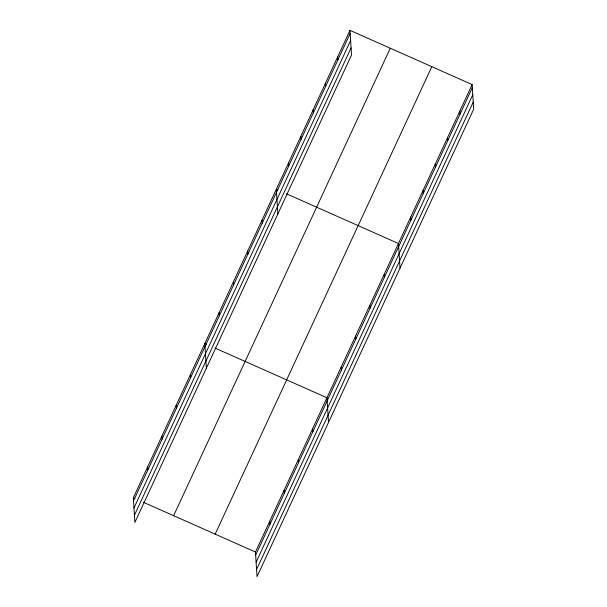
<?xml version="1.0" encoding="UTF-8"?>
<svg xmlns="http://www.w3.org/2000/svg" width="607" height="607" viewBox="0 0 607 607"><rect width="100%" height="100%" fill="white"/><g stroke="black" fill="none" stroke-linecap="round" stroke-linejoin="round"><path stroke-width="0.91" d="M349.981 30.35L351.529 54.971L134.868 522.422L133.32 497.801L349.981 30.35L472.132 84.578L473.68 109.199L257.019 576.65L255.471 552.029L472.132 84.578M133.51 500.866L350.171 33.415M133.957 507.976L350.618 40.532M134.42 515.305L351.081 47.862M173.632 515.692L390.286 48.241M215.159 534.13L431.82 66.679M255.668 555.094L472.322 87.643M256.116 562.203L472.77 94.753M256.571 569.533L473.232 102.082M277.991 190.029L276.314 189.285L277.862 213.907M286.39 193.754L398.465 243.513L400.021 268.135M206.494 344.29L204.817 343.539L206.365 368.161M214.893 348.016L326.968 397.767L328.516 422.389M133.32 497.801L134.997 498.544M143.396 502.277L255.471 552.029M459.856 111.066L460.045 114.131M447.579 137.554L447.769 140.619M435.302 164.042L435.492 167.107M423.026 190.53L423.216 193.595M410.749 217.018L410.939 220.083M384.17 274.364L384.36 277.429M369.868 305.215L370.065 308.28M355.573 336.066L355.763 339.131M337.704 56.838L337.894 59.903M325.42 83.326L325.618 86.391M341.271 366.916L341.46 369.982M313.144 109.814L313.341 112.879M300.867 136.302L301.064 139.367M312.673 428.618L312.863 431.683M288.591 162.797L288.788 165.863M298.371 459.469L298.561 462.534M284.068 490.327L284.266 493.392M262.012 220.136L262.209 223.201M269.774 521.178L269.963 524.243M247.717 250.987L247.906 254.052M233.414 281.838L233.612 284.903M219.119 312.688L219.309 315.754M190.515 374.39L190.712 377.455M176.22 405.248L176.409 408.314M161.917 436.099L162.107 439.164M147.615 466.95L147.812 470.015"/></g></svg>
